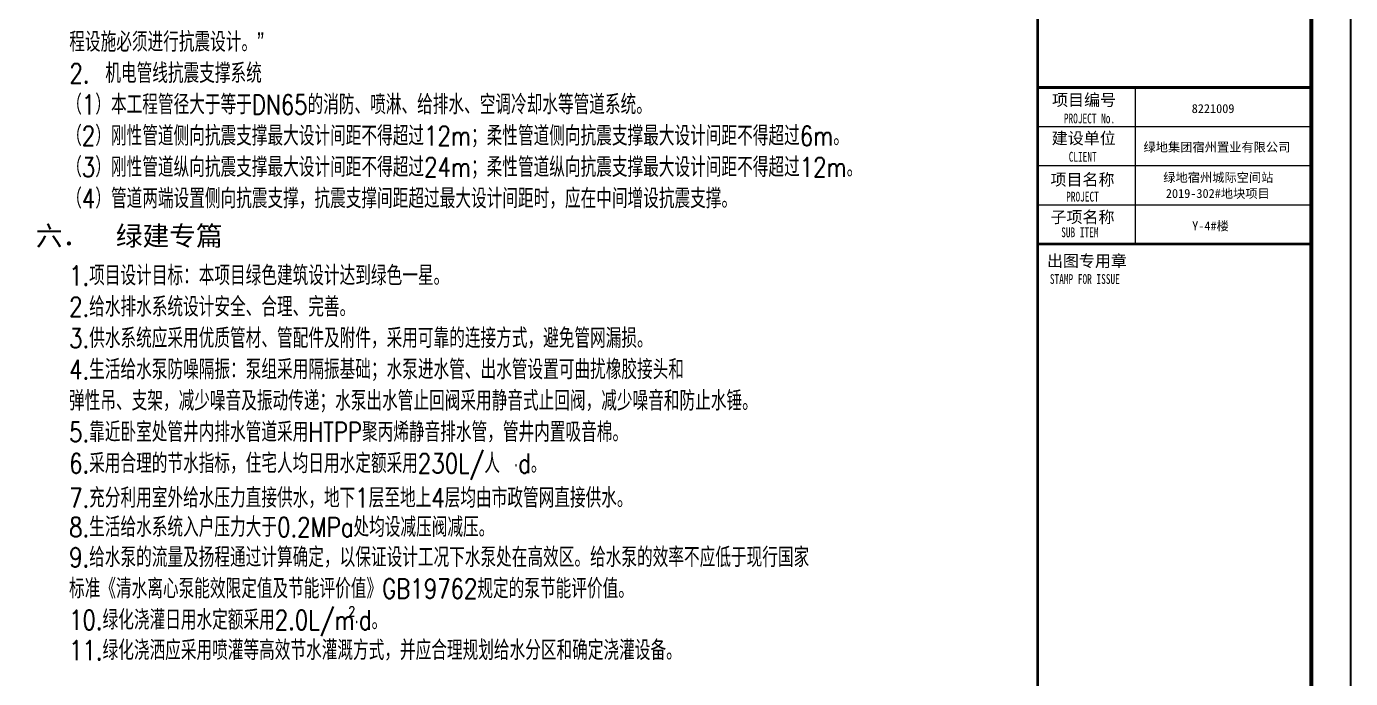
# Model space of a CAD drawing. Extents: x 27938 to 1042331, y -235042 to 1535213.
# Drawn here: x 717781 to 751614, y 895463 to 912125 of the extents above; entities that cross this region are included whole.
import ezdxf

# ---------------------------------------------------------------- set-up
doc = ezdxf.new("R2010")
doc.units = 0
doc.header["$LTSCALE"] = 1000
doc.header["$MEASUREMENT"] = 0
for name, color, linetype in [('0s-水标注', 7, 'Continuous'), ('0s_水标注', 7, 'Continuous'), ('图框', 140, 'Continuous'), ('图签文字', 147, 'Continuous')]:
    doc.layers.add(name, color=color, linetype=linetype)
doc.layers.add('yichutu', color=7, linetype='Continuous', true_color=0xffffff, plot=False)
doc.layers.add('图签', color=147, linetype='Continuous', lineweight=18)
doc.styles.add('HZ', font='txt', dxfattribs={"bigfont": 'hztxt'})
doc.styles.add('宋体', font='', dxfattribs={"height": 50})
doc.styles.add('建筑图签-1', font='simhei.ttf', dxfattribs={"width": 0.7})
doc.styles.get('宋体').set_extended_font_data('SimSun')

# ---------------------------------------------------------------- blocks, each defined once
blk = doc.blocks.new('TK')
at = {"layer": '图框'}
blk.add_lwpolyline([(465375, 548714), (549475, 548714), (549475, 489314), (465375, 489314)], close=True, dxfattribs=at)
blk.add_lwpolyline([(465375, 548714), (549475, 548714), (549475, 489314), (465375, 489314)], close=True, dxfattribs=at)
at = {"layer": '图框', "const_width": 100}
blk.add_lwpolyline([(548475, 490314), (548475, 547714), (467875, 547714), (467875, 490314)], close=True, dxfattribs=at)
at = {"layer": '图框'}
for points, const_width in [([(541480, 490314), (541480, 547714)], 70), ([(541480, 525414), (548480, 525414)], 70), ([(541480, 525414), (548480, 525414)], 70), ([(543980, 521414), (543980, 525414)], 35), ([(541480, 524414), (548480, 524414)], 35), ([(541480, 523414), (548480, 523414)], 35), ([(541480, 522414), (548480, 522414)], 35), ([(548480, 521414), (541480, 521414)], 70)]:
    blk.add_lwpolyline(points, dxfattribs=dict(at, const_width=const_width))
at = {"layer": '图框', "style": '建筑图签-1', "width": 0.7}
for s, p in [('PROJECT No.', (542150, 524499, -1799)), ('CLIENT', (542274, 523520)), ('PROJECT', (542209, 522500)), ('SUB ITEM', (542082, 521589)), ('STAMP FOR ISSUE', (541793, 520395))]:
    blk.add_text(s, height=250, dxfattribs=at).set_placement(p)
at = {"layer": '图签', "color": 2, "style": '宋体'}
for s, height, p in [('8221009', 229.3, (545417, 524761)), ('绿地集团宿州置业有限公司', 229.34, (544185, 523776)), ('绿地宿州城际空间站', 229.3, (544690, 523001)), ('2019-302#地块项目', 229.34, (544757, 522592))]:
    blk.add_text(s, height=height, dxfattribs=at).set_placement(p)
at = {"layer": '图签文字', "color": 7, "style": '建筑图签-1'}
for s, p in [('项目编号', (541848, 524946)), ('建设单位', (541840, 523969)), ('项目名称', (541807, 522911)), ('子项名称', (541807, 521954)), ('出图专用章', (541716, 520832))]:
    blk.add_text(s, height=300, dxfattribs=at).set_placement(p)
blk = doc.blocks.new('yct-841-594-84100-59399.9999999999-100-1000.0')
at = {"layer": 'yichutu', "color": 7, "true_color": 0xffffff}
blk.add_lwpolyline([(0, 0), (0, 59400), (84100, 59400), (84100, 0)], close=True, dxfattribs=at)

msp = doc.modelspace()

# ---------------------------------------------------------------- block references
msp.add_blockref('TK', (202139.1, 385151.7))
at = {"layer": 'yichutu'}
msp.add_blockref('yct-841-594-84100-59399.9999999999-100-1000.0', (667514.1, 874465.3), dxfattribs=at)

# ---------------------------------------------------------------- texts
at = {"layer": '0s-水标注', "color": 0, "insert": (718020.4, 907857.3), "char_height": 500, "width": 14500, "attachment_point": 1, "style": 'HZ'}
msp.add_mtext('\\P{\\fSimHei|b0|i0|c134|p2;六．  绿建专篇}', dxfattribs=at)
at = {"layer": '0s_水标注', "color": 0, "style": 'HZ', "width": 0.8}
for s, height, p in [('程设施必须进行抗震设计。”', 500, (718873.9, 911479.7)), ('2.\u3000机电管线抗震支撑系统', 500, (718880.3, 910679.7)), ('（1）本工程管径大于等于DN65的消防、喷淋、给排水、空调冷却水等管道系统。', 500, (718796.5, 909879.7)), ('（4）管道两端设置侧向抗震支撑，抗震支撑间距超过最大设计间距时，应在中间增设抗震支撑。', 500, (718796.5, 907479.7)), ('1.项目设计目标：本项目绿色建筑设计达到绿色一星。', 500, (718867.8, 905510.5)), ('2.给水排水系统设计安全、合理、完善。', 500, (718867.8, 904710.5)), ('3.供水系统应采用优质管材、管配件及附件，采用可靠的连接方式，避免管网漏损。', 500, (718867.8, 903910.5)), ('4.生活给水泵防噪隔振：泵组采用隔振基础；水泵进水管、出水管设置可曲扰橡胶接头和', 500, (718867.8, 903110.5)), ('弹性吊、支架，减少噪音及振动传递；水泵出水管止回阀采用静音式止回阀，减少噪音和防止水锤。', 500, (718867.8, 902310.5)), ('5.靠近卧室处管井内排水管道采用HTPP聚丙烯静音排水管，管井内置吸音棉。', 500, (718867.8, 901510.5)), ('6.采用合理的节水指标，住宅人均日用水定额采用230L/人 ·d。', 500, (718867.8, 900710.5)), ('7.充分利用室外给水压力直接供水，地下1层至地上4层均由市政管网直接供水。', 500, (718867.8, 899829.5)), ('8.生活给水系统入户压力大于0.2MPa处均设减压阀减压。', 500, (718867.8, 899082.1)), ('标准《清水离心泵能效限定值及节能评价值》GB19762规定的泵节能评价值。', 500, (718867.8, 897510.5)), ('10.绿化浇灌日用水定额采用2.0L/m·d。', 500, (718867.8, 896710.5)), ('2', 250, (726005.9, 897054.7)), ('11.绿化浇洒应采用喷灌等高效节水灌溉方式，并应合理规划给水分区和确定浇灌设备。', 500, (718867.8, 895935.4))]:
    msp.add_text(s, height=height, dxfattribs=at).set_placement(p)
at = {"layer": '0s_水标注', "style": 'HZ', "width": 0.8}
for s, p in [('（2）刚性管道侧向抗震支撑最大设计间距不得超过12m；柔性管道侧向抗震支撑最大设计间距不得超过6m。', (718796.5, 909079.7)), ('（3）刚性管道纵向抗震支撑最大设计间距不得超过24m；柔性管道纵向抗震支撑最大设计间距不得超过12m。', (718796.5, 908279.7))]:
    msp.add_text(s, height=500, dxfattribs=at).set_placement(p)
at = {"layer": '0s_水标注', "color": 7, "style": 'HZ', "width": 0.8}
msp.add_text('9.给水泵的流量及扬程通过计算确定，以保证设计工况下水泵处在高效区。给水泵的效率不应低于现行国家', height=500, dxfattribs=at).set_placement((718867.8, 898310.5))
at = {"layer": '图签', "color": 2, "style": '宋体'}
msp.add_text('Y-4#楼', height=229.34, dxfattribs=at).set_placement((747568.2, 906913.2))

doc.saveas('drawing.dxf')
